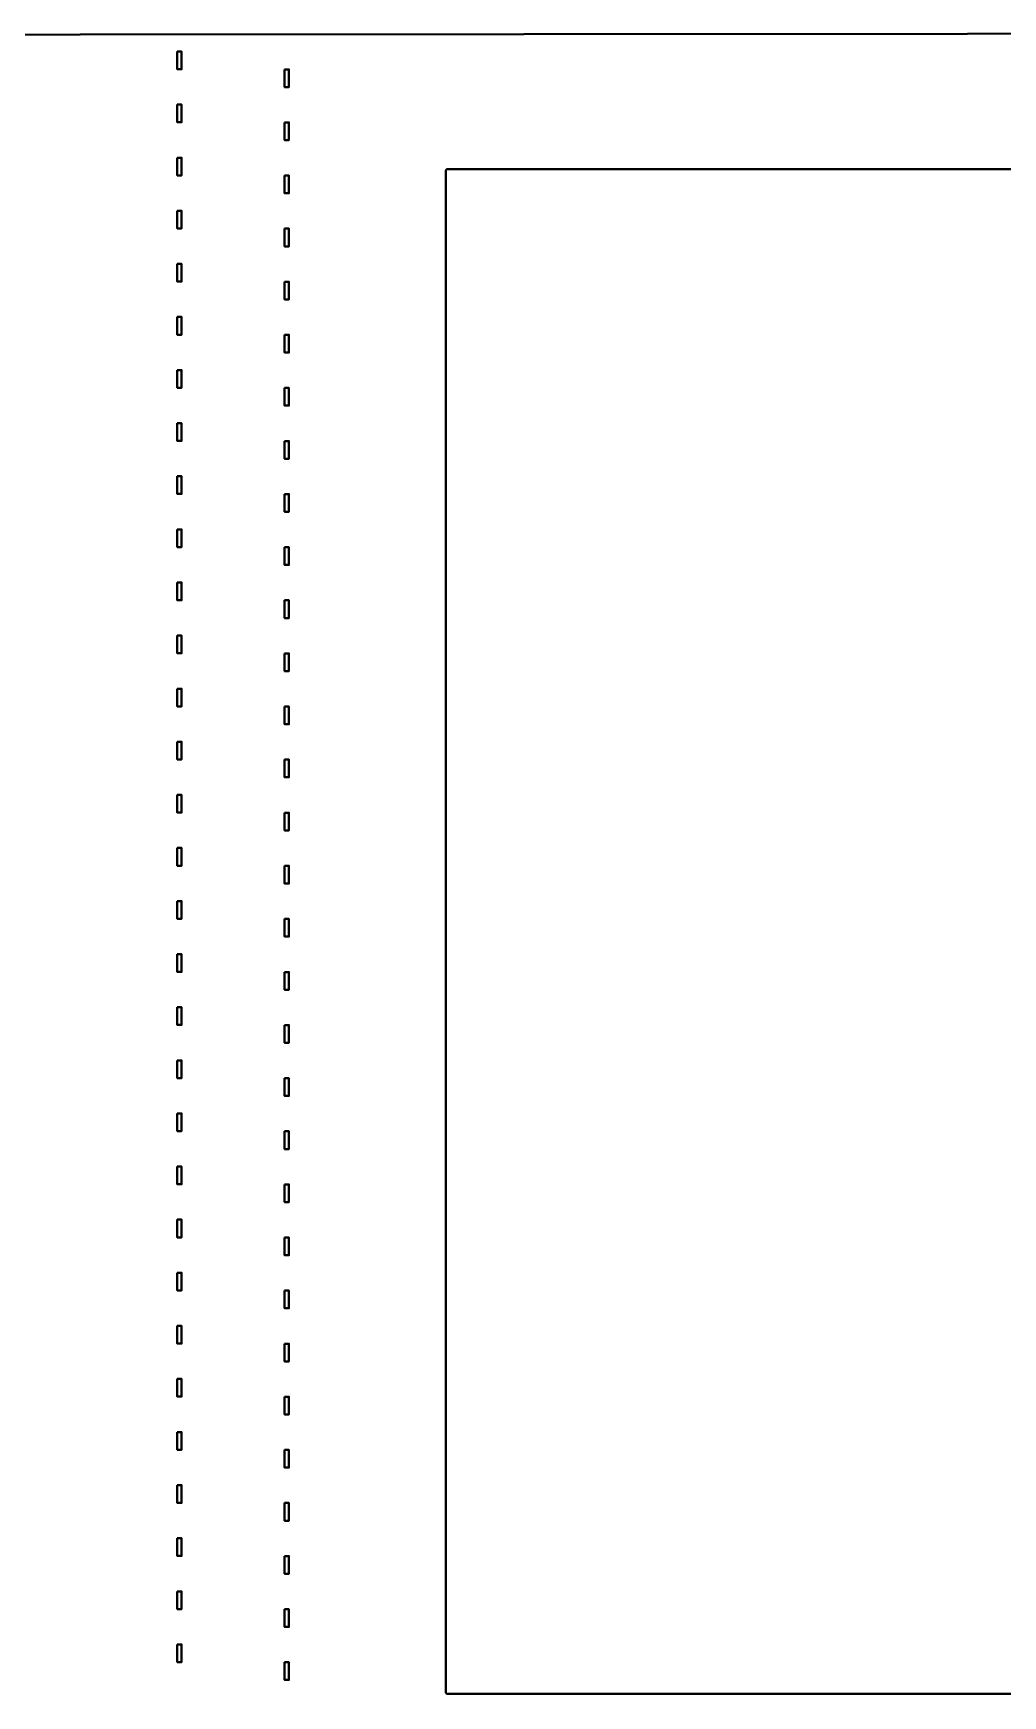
# Model space of a CAD drawing. Header units: centimetres. Extents: x -23.7 to 23.7, y -13.8 to 13.8.
# Drawn here: x 10.91 to 17.28, y 2.57 to 13.51 of the extents above; entities that cross this region are included whole.
import ezdxf

# ---------------------------------------------------------------- set-up
doc = ezdxf.new("R2010")
doc.units = ezdxf.units.CM
doc.header["$MEASUREMENT"] = 0
doc.layers.add('Layer 1', color=7, linetype='Continuous')

msp = doc.modelspace()

# ---------------------------------------------------------------- linework, layer by layer
at = {"layer": 'Layer 1', "color": 58, "lineweight": 40}
for points, knots in [([(22.88777, 13.51045), (22.88777, 13.51045), (2.45965, 13.49498), (2.45965, 13.49498), (2.45965, 13.49498), (2.45965, 13.49498), (2.47148, -2.91576), (2.47148, -2.91576), (2.47148, -2.91576), (2.47148, -2.91576), (3.35412, -3.95764), (3.35412, -3.95764), (3.35412, -3.95764), (3.35412, -3.95764), (11.18142, -3.95764), (11.18142, -3.95764), (11.18142, -3.95764), (11.18142, -3.95764), (11.8666, -2.93032), (11.8666, -2.93032), (11.8666, -2.93032), (11.8666, -2.93032), (11.86843, -2.20328), (11.86843, -2.20328), (11.86843, -2.20328), (11.86843, -2.20328), (11.91484, -2.20146), (11.91484, -2.20146), (11.91484, -2.20146), (11.91484, -2.20146), (11.91484, -3.57183), (11.91484, -3.57183), (11.91484, -3.57183), (11.91484, -3.57183), (12.12322, -3.954), (12.12322, -3.954), (12.12322, -3.954), (12.12322, -3.954), (12.39893, -3.954), (12.39893, -3.954), (12.39893, -3.954), (12.39893, -3.954), (12.57364, -3.5418), (12.57364, -3.5418), (12.57364, -3.5418), (12.57364, -3.5418), (12.57364, -2.20328), (12.57364, -2.20328), (12.57364, -2.20328), (12.57364, -2.20328), (12.55999, -2.20328), (12.55999, -2.20328), (12.55999, -2.20328), (12.55999, -2.20328), (12.55999, -2.10137), (12.55999, -2.10137), (12.55999, -2.10137), (12.55999, -2.10137), (12.58911, -2.10137), (12.58911, -2.10137), (12.58911, -2.10137), (12.58911, -2.10137), (12.58911, -2.20146), (12.58911, -2.20146), (12.58911, -2.20146), (12.58911, -2.20146), (22.86869, -2.20146), (22.86869, -2.20146), (22.86869, -2.20146), (22.86869, -2.20146), (22.86869, -2.14049), (22.86869, -2.14049), (22.86869, -2.14049), (22.86869, -2.14049), (22.89781, -2.14049), (22.89781, -2.14049), (22.89781, -2.14049), (22.89781, -2.14049), (22.89781, -2.18417), (22.89781, -2.18417), (22.89781, -2.18417), (22.89781, -2.18417), (23.66125, -0.88114), (23.66125, -0.88114), (23.66125, -0.88114), (23.66125, -0.88114), (23.66125, 12.53317), (23.66125, 12.53317), (23.66125, 12.53317), (23.66125, 12.53317), (22.8878, 13.51045), (22.8878, 13.51045), (22.8878, 13.51045), (22.8878, 13.51045), (22.88777, 13.51045), (22.88777, 13.51045)], [0, 0, 0, 0, 0.04, 0.04, 0.04, 0.04, 0.08, 0.08, 0.08, 0.08, 0.12, 0.12, 0.12, 0.12, 0.16, 0.16, 0.16, 0.16, 0.2, 0.2, 0.2, 0.2, 0.24, 0.24, 0.24, 0.24, 0.28, 0.28, 0.28, 0.28, 0.32, 0.32, 0.32, 0.32, 0.36, 0.36, 0.36, 0.36, 0.4, 0.4, 0.4, 0.4, 0.44, 0.44, 0.44, 0.44, 0.48, 0.48, 0.48, 0.48, 0.52, 0.52, 0.52, 0.52, 0.56, 0.56, 0.56, 0.56, 0.6, 0.6, 0.6, 0.6, 0.64, 0.64, 0.64, 0.64, 0.68, 0.68, 0.68, 0.68, 0.72, 0.72, 0.72, 0.72, 0.76, 0.76, 0.76, 0.76, 0.8, 0.8, 0.8, 0.8, 0.84, 0.84, 0.84, 0.84, 0.88, 0.88, 0.88, 0.88, 0.92, 0.92, 0.92, 0.92, 1, 1, 1, 1]), ([(11.85386, 13.39034), (11.85386, 13.39034), (11.88298, 13.39034), (11.88298, 13.39034), (11.88298, 13.39034), (11.88298, 13.39034), (11.88298, 13.27387), (11.88298, 13.27387), (11.88298, 13.27387), (11.88298, 13.27387), (11.85386, 13.27387), (11.85386, 13.27387), (11.85386, 13.27387), (11.85386, 13.27387), (11.85386, 13.39034), (11.85386, 13.39034)], [0, 0, 0, 0, 0.2, 0.2, 0.2, 0.2, 0.4, 0.4, 0.4, 0.4, 0.6, 0.6, 0.6, 0.6, 1, 1, 1, 1]), ([(12.55998, 13.27296), (12.55998, 13.27296), (12.5891, 13.27296), (12.5891, 13.27296), (12.5891, 13.27296), (12.5891, 13.27296), (12.5891, 13.15649), (12.5891, 13.15649), (12.5891, 13.15649), (12.5891, 13.15649), (12.55998, 13.15649), (12.55998, 13.15649), (12.55998, 13.15649), (12.55998, 13.15649), (12.55998, 13.27296), (12.55998, 13.27296)], [0, 0, 0, 0, 0.2, 0.2, 0.2, 0.2, 0.4, 0.4, 0.4, 0.4, 0.6, 0.6, 0.6, 0.6, 1, 1, 1, 1]), ([(11.85386, 13.04092), (11.85386, 13.04092), (11.88298, 13.04092), (11.88298, 13.04092), (11.88298, 13.04092), (11.88298, 13.04092), (11.88298, 12.92445), (11.88298, 12.92445), (11.88298, 12.92445), (11.88298, 12.92445), (11.85386, 12.92445), (11.85386, 12.92445), (11.85386, 12.92445), (11.85386, 12.92445), (11.85386, 13.04092), (11.85386, 13.04092)], [0, 0, 0, 0, 0.2, 0.2, 0.2, 0.2, 0.4, 0.4, 0.4, 0.4, 0.6, 0.6, 0.6, 0.6, 1, 1, 1, 1]), ([(12.55998, 12.92354), (12.55998, 12.92354), (12.5891, 12.92354), (12.5891, 12.92354), (12.5891, 12.92354), (12.5891, 12.92354), (12.5891, 12.80707), (12.5891, 12.80707), (12.5891, 12.80707), (12.5891, 12.80707), (12.55998, 12.80707), (12.55998, 12.80707), (12.55998, 12.80707), (12.55998, 12.80707), (12.55998, 12.92354), (12.55998, 12.92354)], [0, 0, 0, 0, 0.2, 0.2, 0.2, 0.2, 0.4, 0.4, 0.4, 0.4, 0.6, 0.6, 0.6, 0.6, 1, 1, 1, 1]), ([(11.85386, 12.69151), (11.85386, 12.69151), (11.88298, 12.69151), (11.88298, 12.69151), (11.88298, 12.69151), (11.88298, 12.69151), (11.88298, 12.57504), (11.88298, 12.57504), (11.88298, 12.57504), (11.88298, 12.57504), (11.85386, 12.57504), (11.85386, 12.57504), (11.85386, 12.57504), (11.85386, 12.57504), (11.85386, 12.69151), (11.85386, 12.69151)], [0, 0, 0, 0, 0.2, 0.2, 0.2, 0.2, 0.4, 0.4, 0.4, 0.4, 0.6, 0.6, 0.6, 0.6, 1, 1, 1, 1]), ([(13.6337, 12.61689), (13.6337, 12.61689), (21.03787, 12.61689), (21.03787, 12.61689), (21.03787, 12.61689), (21.04516, 12.61689), (21.05061, 12.61144), (21.05061, 12.60415), (21.05061, 12.60415), (21.05061, 12.60415), (21.05061, 2.59483), (21.05061, 2.59483), (21.05061, 2.59483), (21.05061, 2.58754), (21.04516, 2.58209), (21.03787, 2.58209), (21.03787, 2.58209), (21.03787, 2.58209), (13.6337, 2.58209), (13.6337, 2.58209), (13.6337, 2.58209), (13.62641, 2.58209), (13.62096, 2.58754), (13.62096, 2.59483), (13.62096, 2.59483), (13.62096, 2.59483), (13.62096, 12.60415), (13.62096, 12.60415), (13.62096, 12.60415), (13.62096, 12.61144), (13.62642, 12.61689), (13.6337, 12.61689)], [0, 0, 0, 0, 0.11111111, 0.11111111, 0.11111111, 0.11111111, 0.22222222, 0.22222222, 0.22222222, 0.22222222, 0.33333333, 0.33333333, 0.33333333, 0.33333333, 0.44444444, 0.44444444, 0.44444444, 0.44444444, 0.55555556, 0.55555556, 0.55555556, 0.55555556, 0.66666667, 0.66666667, 0.66666667, 0.66666667, 0.77777778, 0.77777778, 0.77777778, 0.77777778, 1, 1, 1, 1]), ([(12.55998, 12.57413), (12.55998, 12.57413), (12.5891, 12.57413), (12.5891, 12.57413), (12.5891, 12.57413), (12.5891, 12.57413), (12.5891, 12.45766), (12.5891, 12.45766), (12.5891, 12.45766), (12.5891, 12.45766), (12.55998, 12.45766), (12.55998, 12.45766), (12.55998, 12.45766), (12.55998, 12.45766), (12.55998, 12.57413), (12.55998, 12.57413)], [0, 0, 0, 0, 0.2, 0.2, 0.2, 0.2, 0.4, 0.4, 0.4, 0.4, 0.6, 0.6, 0.6, 0.6, 1, 1, 1, 1]), ([(11.85386, 12.34209), (11.85386, 12.34209), (11.88298, 12.34209), (11.88298, 12.34209), (11.88298, 12.34209), (11.88298, 12.34209), (11.88298, 12.22562), (11.88298, 12.22562), (11.88298, 12.22562), (11.88298, 12.22562), (11.85386, 12.22562), (11.85386, 12.22562), (11.85386, 12.22562), (11.85386, 12.22562), (11.85386, 12.34209), (11.85386, 12.34209)], [0, 0, 0, 0, 0.2, 0.2, 0.2, 0.2, 0.4, 0.4, 0.4, 0.4, 0.6, 0.6, 0.6, 0.6, 1, 1, 1, 1]), ([(12.55998, 12.22471), (12.55998, 12.22471), (12.5891, 12.22471), (12.5891, 12.22471), (12.5891, 12.22471), (12.5891, 12.22471), (12.5891, 12.10824), (12.5891, 12.10824), (12.5891, 12.10824), (12.5891, 12.10824), (12.55998, 12.10824), (12.55998, 12.10824), (12.55998, 12.10824), (12.55998, 12.10824), (12.55998, 12.22471), (12.55998, 12.22471)], [0, 0, 0, 0, 0.2, 0.2, 0.2, 0.2, 0.4, 0.4, 0.4, 0.4, 0.6, 0.6, 0.6, 0.6, 1, 1, 1, 1]), ([(11.85386, 11.99267), (11.85386, 11.99267), (11.88298, 11.99267), (11.88298, 11.99267), (11.88298, 11.99267), (11.88298, 11.99267), (11.88298, 11.8762), (11.88298, 11.8762), (11.88298, 11.8762), (11.88298, 11.8762), (11.85386, 11.8762), (11.85386, 11.8762), (11.85386, 11.8762), (11.85386, 11.8762), (11.85386, 11.99267), (11.85386, 11.99267)], [0, 0, 0, 0, 0.2, 0.2, 0.2, 0.2, 0.4, 0.4, 0.4, 0.4, 0.6, 0.6, 0.6, 0.6, 1, 1, 1, 1]), ([(12.55998, 11.87529), (12.55998, 11.87529), (12.5891, 11.87529), (12.5891, 11.87529), (12.5891, 11.87529), (12.5891, 11.87529), (12.5891, 11.75882), (12.5891, 11.75882), (12.5891, 11.75882), (12.5891, 11.75882), (12.55998, 11.75882), (12.55998, 11.75882), (12.55998, 11.75882), (12.55998, 11.75882), (12.55998, 11.87529), (12.55998, 11.87529)], [0, 0, 0, 0, 0.2, 0.2, 0.2, 0.2, 0.4, 0.4, 0.4, 0.4, 0.6, 0.6, 0.6, 0.6, 1, 1, 1, 1]), ([(11.85386, 11.64326), (11.85386, 11.64326), (11.88298, 11.64326), (11.88298, 11.64326), (11.88298, 11.64326), (11.88298, 11.64326), (11.88298, 11.52679), (11.88298, 11.52679), (11.88298, 11.52679), (11.88298, 11.52679), (11.85386, 11.52679), (11.85386, 11.52679), (11.85386, 11.52679), (11.85386, 11.52679), (11.85386, 11.64326), (11.85386, 11.64326)], [0, 0, 0, 0, 0.2, 0.2, 0.2, 0.2, 0.4, 0.4, 0.4, 0.4, 0.6, 0.6, 0.6, 0.6, 1, 1, 1, 1]), ([(12.55998, 11.52588), (12.55998, 11.52588), (12.5891, 11.52588), (12.5891, 11.52588), (12.5891, 11.52588), (12.5891, 11.52588), (12.5891, 11.40941), (12.5891, 11.40941), (12.5891, 11.40941), (12.5891, 11.40941), (12.55998, 11.40941), (12.55998, 11.40941), (12.55998, 11.40941), (12.55998, 11.40941), (12.55998, 11.52588), (12.55998, 11.52588)], [0, 0, 0, 0, 0.2, 0.2, 0.2, 0.2, 0.4, 0.4, 0.4, 0.4, 0.6, 0.6, 0.6, 0.6, 1, 1, 1, 1]), ([(11.85386, 11.29384), (11.85386, 11.29384), (11.88298, 11.29384), (11.88298, 11.29384), (11.88298, 11.29384), (11.88298, 11.29384), (11.88298, 11.17737), (11.88298, 11.17737), (11.88298, 11.17737), (11.88298, 11.17737), (11.85386, 11.17737), (11.85386, 11.17737), (11.85386, 11.17737), (11.85386, 11.17737), (11.85386, 11.29384), (11.85386, 11.29384)], [0, 0, 0, 0, 0.2, 0.2, 0.2, 0.2, 0.4, 0.4, 0.4, 0.4, 0.6, 0.6, 0.6, 0.6, 1, 1, 1, 1]), ([(12.55998, 11.17646), (12.55998, 11.17646), (12.5891, 11.17646), (12.5891, 11.17646), (12.5891, 11.17646), (12.5891, 11.17646), (12.5891, 11.05999), (12.5891, 11.05999), (12.5891, 11.05999), (12.5891, 11.05999), (12.55998, 11.05999), (12.55998, 11.05999), (12.55998, 11.05999), (12.55998, 11.05999), (12.55998, 11.17646), (12.55998, 11.17646)], [0, 0, 0, 0, 0.2, 0.2, 0.2, 0.2, 0.4, 0.4, 0.4, 0.4, 0.6, 0.6, 0.6, 0.6, 1, 1, 1, 1]), ([(11.85386, 10.94443), (11.85386, 10.94443), (11.88298, 10.94443), (11.88298, 10.94443), (11.88298, 10.94443), (11.88298, 10.94443), (11.88298, 10.82796), (11.88298, 10.82796), (11.88298, 10.82796), (11.88298, 10.82796), (11.85386, 10.82796), (11.85386, 10.82796), (11.85386, 10.82796), (11.85386, 10.82796), (11.85386, 10.94443), (11.85386, 10.94443)], [0, 0, 0, 0, 0.2, 0.2, 0.2, 0.2, 0.4, 0.4, 0.4, 0.4, 0.6, 0.6, 0.6, 0.6, 1, 1, 1, 1]), ([(12.55998, 10.82704), (12.55998, 10.82704), (12.5891, 10.82704), (12.5891, 10.82704), (12.5891, 10.82704), (12.5891, 10.82704), (12.5891, 10.71057), (12.5891, 10.71057), (12.5891, 10.71057), (12.5891, 10.71057), (12.55998, 10.71057), (12.55998, 10.71057), (12.55998, 10.71057), (12.55998, 10.71057), (12.55998, 10.82704), (12.55998, 10.82704)], [0, 0, 0, 0, 0.2, 0.2, 0.2, 0.2, 0.4, 0.4, 0.4, 0.4, 0.6, 0.6, 0.6, 0.6, 1, 1, 1, 1]), ([(11.85386, 10.59501), (11.85386, 10.59501), (11.88298, 10.59501), (11.88298, 10.59501), (11.88298, 10.59501), (11.88298, 10.59501), (11.88298, 10.47854), (11.88298, 10.47854), (11.88298, 10.47854), (11.88298, 10.47854), (11.85386, 10.47854), (11.85386, 10.47854), (11.85386, 10.47854), (11.85386, 10.47854), (11.85386, 10.59501), (11.85386, 10.59501)], [0, 0, 0, 0, 0.2, 0.2, 0.2, 0.2, 0.4, 0.4, 0.4, 0.4, 0.6, 0.6, 0.6, 0.6, 1, 1, 1, 1]), ([(12.55998, 10.47763), (12.55998, 10.47763), (12.5891, 10.47763), (12.5891, 10.47763), (12.5891, 10.47763), (12.5891, 10.47763), (12.5891, 10.36116), (12.5891, 10.36116), (12.5891, 10.36116), (12.5891, 10.36116), (12.55998, 10.36116), (12.55998, 10.36116), (12.55998, 10.36116), (12.55998, 10.36116), (12.55998, 10.47763), (12.55998, 10.47763)], [0, 0, 0, 0, 0.2, 0.2, 0.2, 0.2, 0.4, 0.4, 0.4, 0.4, 0.6, 0.6, 0.6, 0.6, 1, 1, 1, 1]), ([(11.85386, 10.24559), (11.85386, 10.24559), (11.88298, 10.24559), (11.88298, 10.24559), (11.88298, 10.24559), (11.88298, 10.24559), (11.88298, 10.12912), (11.88298, 10.12912), (11.88298, 10.12912), (11.88298, 10.12912), (11.85386, 10.12912), (11.85386, 10.12912), (11.85386, 10.12912), (11.85386, 10.12912), (11.85386, 10.24559), (11.85386, 10.24559)], [0, 0, 0, 0, 0.2, 0.2, 0.2, 0.2, 0.4, 0.4, 0.4, 0.4, 0.6, 0.6, 0.6, 0.6, 1, 1, 1, 1]), ([(12.55998, 10.12821), (12.55998, 10.12821), (12.5891, 10.12821), (12.5891, 10.12821), (12.5891, 10.12821), (12.5891, 10.12821), (12.5891, 10.01174), (12.5891, 10.01174), (12.5891, 10.01174), (12.5891, 10.01174), (12.55998, 10.01174), (12.55998, 10.01174), (12.55998, 10.01174), (12.55998, 10.01174), (12.55998, 10.12821), (12.55998, 10.12821)], [0, 0, 0, 0, 0.2, 0.2, 0.2, 0.2, 0.4, 0.4, 0.4, 0.4, 0.6, 0.6, 0.6, 0.6, 1, 1, 1, 1]), ([(11.85386, 9.89618), (11.85386, 9.89618), (11.88298, 9.89618), (11.88298, 9.89618), (11.88298, 9.89618), (11.88298, 9.89618), (11.88298, 9.77971), (11.88298, 9.77971), (11.88298, 9.77971), (11.88298, 9.77971), (11.85386, 9.77971), (11.85386, 9.77971), (11.85386, 9.77971), (11.85386, 9.77971), (11.85386, 9.89618), (11.85386, 9.89618)], [0, 0, 0, 0, 0.2, 0.2, 0.2, 0.2, 0.4, 0.4, 0.4, 0.4, 0.6, 0.6, 0.6, 0.6, 1, 1, 1, 1]), ([(12.55998, 9.77879), (12.55998, 9.77879), (12.5891, 9.77879), (12.5891, 9.77879), (12.5891, 9.77879), (12.5891, 9.77879), (12.5891, 9.66232), (12.5891, 9.66232), (12.5891, 9.66232), (12.5891, 9.66232), (12.55998, 9.66232), (12.55998, 9.66232), (12.55998, 9.66232), (12.55998, 9.66232), (12.55998, 9.77879), (12.55998, 9.77879)], [0, 0, 0, 0, 0.2, 0.2, 0.2, 0.2, 0.4, 0.4, 0.4, 0.4, 0.6, 0.6, 0.6, 0.6, 1, 1, 1, 1]), ([(11.85386, 9.54676), (11.85386, 9.54676), (11.88298, 9.54676), (11.88298, 9.54676), (11.88298, 9.54676), (11.88298, 9.54676), (11.88298, 9.43029), (11.88298, 9.43029), (11.88298, 9.43029), (11.88298, 9.43029), (11.85386, 9.43029), (11.85386, 9.43029), (11.85386, 9.43029), (11.85386, 9.43029), (11.85386, 9.54676), (11.85386, 9.54676)], [0, 0, 0, 0, 0.2, 0.2, 0.2, 0.2, 0.4, 0.4, 0.4, 0.4, 0.6, 0.6, 0.6, 0.6, 1, 1, 1, 1]), ([(12.55998, 9.42938), (12.55998, 9.42938), (12.5891, 9.42938), (12.5891, 9.42938), (12.5891, 9.42938), (12.5891, 9.42938), (12.5891, 9.31291), (12.5891, 9.31291), (12.5891, 9.31291), (12.5891, 9.31291), (12.55998, 9.31291), (12.55998, 9.31291), (12.55998, 9.31291), (12.55998, 9.31291), (12.55998, 9.42938), (12.55998, 9.42938)], [0, 0, 0, 0, 0.2, 0.2, 0.2, 0.2, 0.4, 0.4, 0.4, 0.4, 0.6, 0.6, 0.6, 0.6, 1, 1, 1, 1]), ([(11.85386, 9.19734), (11.85386, 9.19734), (11.88298, 9.19734), (11.88298, 9.19734), (11.88298, 9.19734), (11.88298, 9.19734), (11.88298, 9.08087), (11.88298, 9.08087), (11.88298, 9.08087), (11.88298, 9.08087), (11.85386, 9.08087), (11.85386, 9.08087), (11.85386, 9.08087), (11.85386, 9.08087), (11.85386, 9.19734), (11.85386, 9.19734)], [0, 0, 0, 0, 0.2, 0.2, 0.2, 0.2, 0.4, 0.4, 0.4, 0.4, 0.6, 0.6, 0.6, 0.6, 1, 1, 1, 1]), ([(12.55998, 9.07996), (12.55998, 9.07996), (12.5891, 9.07996), (12.5891, 9.07996), (12.5891, 9.07996), (12.5891, 9.07996), (12.5891, 8.96349), (12.5891, 8.96349), (12.5891, 8.96349), (12.5891, 8.96349), (12.55998, 8.96349), (12.55998, 8.96349), (12.55998, 8.96349), (12.55998, 8.96349), (12.55998, 9.07996), (12.55998, 9.07996)], [0, 0, 0, 0, 0.2, 0.2, 0.2, 0.2, 0.4, 0.4, 0.4, 0.4, 0.6, 0.6, 0.6, 0.6, 1, 1, 1, 1]), ([(11.85386, 8.84793), (11.85386, 8.84793), (11.88298, 8.84793), (11.88298, 8.84793), (11.88298, 8.84793), (11.88298, 8.84793), (11.88298, 8.73146), (11.88298, 8.73146), (11.88298, 8.73146), (11.88298, 8.73146), (11.85386, 8.73146), (11.85386, 8.73146), (11.85386, 8.73146), (11.85386, 8.73146), (11.85386, 8.84793), (11.85386, 8.84793)], [0, 0, 0, 0, 0.2, 0.2, 0.2, 0.2, 0.4, 0.4, 0.4, 0.4, 0.6, 0.6, 0.6, 0.6, 1, 1, 1, 1]), ([(12.55998, 8.73055), (12.55998, 8.73055), (12.5891, 8.73055), (12.5891, 8.73055), (12.5891, 8.73055), (12.5891, 8.73055), (12.5891, 8.61408), (12.5891, 8.61408), (12.5891, 8.61408), (12.5891, 8.61408), (12.55998, 8.61408), (12.55998, 8.61408), (12.55998, 8.61408), (12.55998, 8.61408), (12.55998, 8.73055), (12.55998, 8.73055)], [0, 0, 0, 0, 0.2, 0.2, 0.2, 0.2, 0.4, 0.4, 0.4, 0.4, 0.6, 0.6, 0.6, 0.6, 1, 1, 1, 1]), ([(11.85386, 8.49851), (11.85386, 8.49851), (11.88298, 8.49851), (11.88298, 8.49851), (11.88298, 8.49851), (11.88298, 8.49851), (11.88298, 8.38204), (11.88298, 8.38204), (11.88298, 8.38204), (11.88298, 8.38204), (11.85386, 8.38204), (11.85386, 8.38204), (11.85386, 8.38204), (11.85386, 8.38204), (11.85386, 8.49851), (11.85386, 8.49851)], [0, 0, 0, 0, 0.2, 0.2, 0.2, 0.2, 0.4, 0.4, 0.4, 0.4, 0.6, 0.6, 0.6, 0.6, 1, 1, 1, 1]), ([(12.55998, 8.38113), (12.55998, 8.38113), (12.5891, 8.38113), (12.5891, 8.38113), (12.5891, 8.38113), (12.5891, 8.38113), (12.5891, 8.26466), (12.5891, 8.26466), (12.5891, 8.26466), (12.5891, 8.26466), (12.55998, 8.26466), (12.55998, 8.26466), (12.55998, 8.26466), (12.55998, 8.26466), (12.55998, 8.38113), (12.55998, 8.38113)], [0, 0, 0, 0, 0.2, 0.2, 0.2, 0.2, 0.4, 0.4, 0.4, 0.4, 0.6, 0.6, 0.6, 0.6, 1, 1, 1, 1]), ([(11.85386, 8.14909), (11.85386, 8.14909), (11.88298, 8.14909), (11.88298, 8.14909), (11.88298, 8.14909), (11.88298, 8.14909), (11.88298, 8.03262), (11.88298, 8.03262), (11.88298, 8.03262), (11.88298, 8.03262), (11.85386, 8.03262), (11.85386, 8.03262), (11.85386, 8.03262), (11.85386, 8.03262), (11.85386, 8.14909), (11.85386, 8.14909)], [0, 0, 0, 0, 0.2, 0.2, 0.2, 0.2, 0.4, 0.4, 0.4, 0.4, 0.6, 0.6, 0.6, 0.6, 1, 1, 1, 1]), ([(12.55998, 8.03171), (12.55998, 8.03171), (12.5891, 8.03171), (12.5891, 8.03171), (12.5891, 8.03171), (12.5891, 8.03171), (12.5891, 7.91524), (12.5891, 7.91524), (12.5891, 7.91524), (12.5891, 7.91524), (12.55998, 7.91524), (12.55998, 7.91524), (12.55998, 7.91524), (12.55998, 7.91524), (12.55998, 8.03171), (12.55998, 8.03171)], [0, 0, 0, 0, 0.2, 0.2, 0.2, 0.2, 0.4, 0.4, 0.4, 0.4, 0.6, 0.6, 0.6, 0.6, 1, 1, 1, 1]), ([(11.85386, 7.79968), (11.85386, 7.79968), (11.88298, 7.79968), (11.88298, 7.79968), (11.88298, 7.79968), (11.88298, 7.79968), (11.88298, 7.68321), (11.88298, 7.68321), (11.88298, 7.68321), (11.88298, 7.68321), (11.85386, 7.68321), (11.85386, 7.68321), (11.85386, 7.68321), (11.85386, 7.68321), (11.85386, 7.79968), (11.85386, 7.79968)], [0, 0, 0, 0, 0.2, 0.2, 0.2, 0.2, 0.4, 0.4, 0.4, 0.4, 0.6, 0.6, 0.6, 0.6, 1, 1, 1, 1]), ([(12.55998, 7.6823), (12.55998, 7.6823), (12.5891, 7.6823), (12.5891, 7.6823), (12.5891, 7.6823), (12.5891, 7.6823), (12.5891, 7.56583), (12.5891, 7.56583), (12.5891, 7.56583), (12.5891, 7.56583), (12.55998, 7.56583), (12.55998, 7.56583), (12.55998, 7.56583), (12.55998, 7.56583), (12.55998, 7.6823), (12.55998, 7.6823)], [0, 0, 0, 0, 0.2, 0.2, 0.2, 0.2, 0.4, 0.4, 0.4, 0.4, 0.6, 0.6, 0.6, 0.6, 1, 1, 1, 1]), ([(11.85386, 7.45026), (11.85386, 7.45026), (11.88298, 7.45026), (11.88298, 7.45026), (11.88298, 7.45026), (11.88298, 7.45026), (11.88298, 7.33379), (11.88298, 7.33379), (11.88298, 7.33379), (11.88298, 7.33379), (11.85386, 7.33379), (11.85386, 7.33379), (11.85386, 7.33379), (11.85386, 7.33379), (11.85386, 7.45026), (11.85386, 7.45026)], [0, 0, 0, 0, 0.2, 0.2, 0.2, 0.2, 0.4, 0.4, 0.4, 0.4, 0.6, 0.6, 0.6, 0.6, 1, 1, 1, 1]), ([(12.55998, 7.33288), (12.55998, 7.33288), (12.5891, 7.33288), (12.5891, 7.33288), (12.5891, 7.33288), (12.5891, 7.33288), (12.5891, 7.21641), (12.5891, 7.21641), (12.5891, 7.21641), (12.5891, 7.21641), (12.55998, 7.21641), (12.55998, 7.21641), (12.55998, 7.21641), (12.55998, 7.21641), (12.55998, 7.33288), (12.55998, 7.33288)], [0, 0, 0, 0, 0.2, 0.2, 0.2, 0.2, 0.4, 0.4, 0.4, 0.4, 0.6, 0.6, 0.6, 0.6, 1, 1, 1, 1]), ([(11.85386, 7.10085), (11.85386, 7.10085), (11.88298, 7.10085), (11.88298, 7.10085), (11.88298, 7.10085), (11.88298, 7.10085), (11.88298, 6.98438), (11.88298, 6.98438), (11.88298, 6.98438), (11.88298, 6.98438), (11.85386, 6.98438), (11.85386, 6.98438), (11.85386, 6.98438), (11.85386, 6.98438), (11.85386, 7.10085), (11.85386, 7.10085)], [0, 0, 0, 0, 0.2, 0.2, 0.2, 0.2, 0.4, 0.4, 0.4, 0.4, 0.6, 0.6, 0.6, 0.6, 1, 1, 1, 1]), ([(12.55998, 6.98346), (12.55998, 6.98346), (12.5891, 6.98346), (12.5891, 6.98346), (12.5891, 6.98346), (12.5891, 6.98346), (12.5891, 6.86699), (12.5891, 6.86699), (12.5891, 6.86699), (12.5891, 6.86699), (12.55998, 6.86699), (12.55998, 6.86699), (12.55998, 6.86699), (12.55998, 6.86699), (12.55998, 6.98346), (12.55998, 6.98346)], [0, 0, 0, 0, 0.2, 0.2, 0.2, 0.2, 0.4, 0.4, 0.4, 0.4, 0.6, 0.6, 0.6, 0.6, 1, 1, 1, 1]), ([(11.85386, 6.75143), (11.85386, 6.75143), (11.88298, 6.75143), (11.88298, 6.75143), (11.88298, 6.75143), (11.88298, 6.75143), (11.88298, 6.63496), (11.88298, 6.63496), (11.88298, 6.63496), (11.88298, 6.63496), (11.85386, 6.63496), (11.85386, 6.63496), (11.85386, 6.63496), (11.85386, 6.63496), (11.85386, 6.75143), (11.85386, 6.75143)], [0, 0, 0, 0, 0.2, 0.2, 0.2, 0.2, 0.4, 0.4, 0.4, 0.4, 0.6, 0.6, 0.6, 0.6, 1, 1, 1, 1]), ([(12.55998, 6.63405), (12.55998, 6.63405), (12.5891, 6.63405), (12.5891, 6.63405), (12.5891, 6.63405), (12.5891, 6.63405), (12.5891, 6.51758), (12.5891, 6.51758), (12.5891, 6.51758), (12.5891, 6.51758), (12.55998, 6.51758), (12.55998, 6.51758), (12.55998, 6.51758), (12.55998, 6.51758), (12.55998, 6.63405), (12.55998, 6.63405)], [0, 0, 0, 0, 0.2, 0.2, 0.2, 0.2, 0.4, 0.4, 0.4, 0.4, 0.6, 0.6, 0.6, 0.6, 1, 1, 1, 1]), ([(11.85386, 6.40201), (11.85386, 6.40201), (11.88298, 6.40201), (11.88298, 6.40201), (11.88298, 6.40201), (11.88298, 6.40201), (11.88298, 6.28554), (11.88298, 6.28554), (11.88298, 6.28554), (11.88298, 6.28554), (11.85386, 6.28554), (11.85386, 6.28554), (11.85386, 6.28554), (11.85386, 6.28554), (11.85386, 6.40201), (11.85386, 6.40201)], [0, 0, 0, 0, 0.2, 0.2, 0.2, 0.2, 0.4, 0.4, 0.4, 0.4, 0.6, 0.6, 0.6, 0.6, 1, 1, 1, 1]), ([(12.55998, 6.28463), (12.55998, 6.28463), (12.5891, 6.28463), (12.5891, 6.28463), (12.5891, 6.28463), (12.5891, 6.28463), (12.5891, 6.16816), (12.5891, 6.16816), (12.5891, 6.16816), (12.5891, 6.16816), (12.55998, 6.16816), (12.55998, 6.16816), (12.55998, 6.16816), (12.55998, 6.16816), (12.55998, 6.28463), (12.55998, 6.28463)], [0, 0, 0, 0, 0.2, 0.2, 0.2, 0.2, 0.4, 0.4, 0.4, 0.4, 0.6, 0.6, 0.6, 0.6, 1, 1, 1, 1]), ([(11.85386, 6.0526), (11.85386, 6.0526), (11.88298, 6.0526), (11.88298, 6.0526), (11.88298, 6.0526), (11.88298, 6.0526), (11.88298, 5.93613), (11.88298, 5.93613), (11.88298, 5.93613), (11.88298, 5.93613), (11.85386, 5.93613), (11.85386, 5.93613), (11.85386, 5.93613), (11.85386, 5.93613), (11.85386, 6.0526), (11.85386, 6.0526)], [0, 0, 0, 0, 0.2, 0.2, 0.2, 0.2, 0.4, 0.4, 0.4, 0.4, 0.6, 0.6, 0.6, 0.6, 1, 1, 1, 1]), ([(12.55998, 5.93521), (12.55998, 5.93521), (12.5891, 5.93521), (12.5891, 5.93521), (12.5891, 5.93521), (12.5891, 5.93521), (12.5891, 5.81874), (12.5891, 5.81874), (12.5891, 5.81874), (12.5891, 5.81874), (12.55998, 5.81874), (12.55998, 5.81874), (12.55998, 5.81874), (12.55998, 5.81874), (12.55998, 5.93521), (12.55998, 5.93521)], [0, 0, 0, 0, 0.2, 0.2, 0.2, 0.2, 0.4, 0.4, 0.4, 0.4, 0.6, 0.6, 0.6, 0.6, 1, 1, 1, 1]), ([(11.85386, 5.70318), (11.85386, 5.70318), (11.88298, 5.70318), (11.88298, 5.70318), (11.88298, 5.70318), (11.88298, 5.70318), (11.88298, 5.58671), (11.88298, 5.58671), (11.88298, 5.58671), (11.88298, 5.58671), (11.85386, 5.58671), (11.85386, 5.58671), (11.85386, 5.58671), (11.85386, 5.58671), (11.85386, 5.70318), (11.85386, 5.70318)], [0, 0, 0, 0, 0.2, 0.2, 0.2, 0.2, 0.4, 0.4, 0.4, 0.4, 0.6, 0.6, 0.6, 0.6, 1, 1, 1, 1]), ([(12.55998, 5.5858), (12.55998, 5.5858), (12.5891, 5.5858), (12.5891, 5.5858), (12.5891, 5.5858), (12.5891, 5.5858), (12.5891, 5.46933), (12.5891, 5.46933), (12.5891, 5.46933), (12.5891, 5.46933), (12.55998, 5.46933), (12.55998, 5.46933), (12.55998, 5.46933), (12.55998, 5.46933), (12.55998, 5.5858), (12.55998, 5.5858)], [0, 0, 0, 0, 0.2, 0.2, 0.2, 0.2, 0.4, 0.4, 0.4, 0.4, 0.6, 0.6, 0.6, 0.6, 1, 1, 1, 1]), ([(11.85386, 5.35376), (11.85386, 5.35376), (11.88298, 5.35376), (11.88298, 5.35376), (11.88298, 5.35376), (11.88298, 5.35376), (11.88298, 5.23729), (11.88298, 5.23729), (11.88298, 5.23729), (11.88298, 5.23729), (11.85386, 5.23729), (11.85386, 5.23729), (11.85386, 5.23729), (11.85386, 5.23729), (11.85386, 5.35376), (11.85386, 5.35376)], [0, 0, 0, 0, 0.2, 0.2, 0.2, 0.2, 0.4, 0.4, 0.4, 0.4, 0.6, 0.6, 0.6, 0.6, 1, 1, 1, 1]), ([(12.55998, 5.23638), (12.55998, 5.23638), (12.5891, 5.23638), (12.5891, 5.23638), (12.5891, 5.23638), (12.5891, 5.23638), (12.5891, 5.11991), (12.5891, 5.11991), (12.5891, 5.11991), (12.5891, 5.11991), (12.55998, 5.11991), (12.55998, 5.11991), (12.55998, 5.11991), (12.55998, 5.11991), (12.55998, 5.23638), (12.55998, 5.23638)], [0, 0, 0, 0, 0.2, 0.2, 0.2, 0.2, 0.4, 0.4, 0.4, 0.4, 0.6, 0.6, 0.6, 0.6, 1, 1, 1, 1]), ([(11.85386, 5.00435), (11.85386, 5.00435), (11.88298, 5.00435), (11.88298, 5.00435), (11.88298, 5.00435), (11.88298, 5.00435), (11.88298, 4.88788), (11.88298, 4.88788), (11.88298, 4.88788), (11.88298, 4.88788), (11.85386, 4.88788), (11.85386, 4.88788), (11.85386, 4.88788), (11.85386, 4.88788), (11.85386, 5.00435), (11.85386, 5.00435)], [0, 0, 0, 0, 0.2, 0.2, 0.2, 0.2, 0.4, 0.4, 0.4, 0.4, 0.6, 0.6, 0.6, 0.6, 1, 1, 1, 1]), ([(12.55998, 4.88696), (12.55998, 4.88696), (12.5891, 4.88696), (12.5891, 4.88696), (12.5891, 4.88696), (12.5891, 4.88696), (12.5891, 4.77049), (12.5891, 4.77049), (12.5891, 4.77049), (12.5891, 4.77049), (12.55998, 4.77049), (12.55998, 4.77049), (12.55998, 4.77049), (12.55998, 4.77049), (12.55998, 4.88696), (12.55998, 4.88696)], [0, 0, 0, 0, 0.2, 0.2, 0.2, 0.2, 0.4, 0.4, 0.4, 0.4, 0.6, 0.6, 0.6, 0.6, 1, 1, 1, 1]), ([(11.85386, 4.65493), (11.85386, 4.65493), (11.88298, 4.65493), (11.88298, 4.65493), (11.88298, 4.65493), (11.88298, 4.65493), (11.88298, 4.53846), (11.88298, 4.53846), (11.88298, 4.53846), (11.88298, 4.53846), (11.85386, 4.53846), (11.85386, 4.53846), (11.85386, 4.53846), (11.85386, 4.53846), (11.85386, 4.65493), (11.85386, 4.65493)], [0, 0, 0, 0, 0.2, 0.2, 0.2, 0.2, 0.4, 0.4, 0.4, 0.4, 0.6, 0.6, 0.6, 0.6, 1, 1, 1, 1]), ([(12.55998, 4.53755), (12.55998, 4.53755), (12.5891, 4.53755), (12.5891, 4.53755), (12.5891, 4.53755), (12.5891, 4.53755), (12.5891, 4.42108), (12.5891, 4.42108), (12.5891, 4.42108), (12.5891, 4.42108), (12.55998, 4.42108), (12.55998, 4.42108), (12.55998, 4.42108), (12.55998, 4.42108), (12.55998, 4.53755), (12.55998, 4.53755)], [0, 0, 0, 0, 0.2, 0.2, 0.2, 0.2, 0.4, 0.4, 0.4, 0.4, 0.6, 0.6, 0.6, 0.6, 1, 1, 1, 1]), ([(11.85386, 4.30551), (11.85386, 4.30551), (11.88298, 4.30551), (11.88298, 4.30551), (11.88298, 4.30551), (11.88298, 4.30551), (11.88298, 4.18904), (11.88298, 4.18904), (11.88298, 4.18904), (11.88298, 4.18904), (11.85386, 4.18904), (11.85386, 4.18904), (11.85386, 4.18904), (11.85386, 4.18904), (11.85386, 4.30551), (11.85386, 4.30551)], [0, 0, 0, 0, 0.2, 0.2, 0.2, 0.2, 0.4, 0.4, 0.4, 0.4, 0.6, 0.6, 0.6, 0.6, 1, 1, 1, 1]), ([(12.55998, 4.18813), (12.55998, 4.18813), (12.5891, 4.18813), (12.5891, 4.18813), (12.5891, 4.18813), (12.5891, 4.18813), (12.5891, 4.07166), (12.5891, 4.07166), (12.5891, 4.07166), (12.5891, 4.07166), (12.55998, 4.07166), (12.55998, 4.07166), (12.55998, 4.07166), (12.55998, 4.07166), (12.55998, 4.18813), (12.55998, 4.18813)], [0, 0, 0, 0, 0.2, 0.2, 0.2, 0.2, 0.4, 0.4, 0.4, 0.4, 0.6, 0.6, 0.6, 0.6, 1, 1, 1, 1]), ([(11.85386, 3.9561), (11.85386, 3.9561), (11.88298, 3.9561), (11.88298, 3.9561), (11.88298, 3.9561), (11.88298, 3.9561), (11.88298, 3.83963), (11.88298, 3.83963), (11.88298, 3.83963), (11.88298, 3.83963), (11.85386, 3.83963), (11.85386, 3.83963), (11.85386, 3.83963), (11.85386, 3.83963), (11.85386, 3.9561), (11.85386, 3.9561)], [0, 0, 0, 0, 0.2, 0.2, 0.2, 0.2, 0.4, 0.4, 0.4, 0.4, 0.6, 0.6, 0.6, 0.6, 1, 1, 1, 1]), ([(12.55998, 3.83872), (12.55998, 3.83872), (12.5891, 3.83872), (12.5891, 3.83872), (12.5891, 3.83872), (12.5891, 3.83872), (12.5891, 3.72225), (12.5891, 3.72225), (12.5891, 3.72225), (12.5891, 3.72225), (12.55998, 3.72225), (12.55998, 3.72225), (12.55998, 3.72225), (12.55998, 3.72225), (12.55998, 3.83872), (12.55998, 3.83872)], [0, 0, 0, 0, 0.2, 0.2, 0.2, 0.2, 0.4, 0.4, 0.4, 0.4, 0.6, 0.6, 0.6, 0.6, 1, 1, 1, 1]), ([(11.85386, 3.60668), (11.85386, 3.60668), (11.88298, 3.60668), (11.88298, 3.60668), (11.88298, 3.60668), (11.88298, 3.60668), (11.88298, 3.49021), (11.88298, 3.49021), (11.88298, 3.49021), (11.88298, 3.49021), (11.85386, 3.49021), (11.85386, 3.49021), (11.85386, 3.49021), (11.85386, 3.49021), (11.85386, 3.60668), (11.85386, 3.60668)], [0, 0, 0, 0, 0.2, 0.2, 0.2, 0.2, 0.4, 0.4, 0.4, 0.4, 0.6, 0.6, 0.6, 0.6, 1, 1, 1, 1]), ([(12.55998, 3.4893), (12.55998, 3.4893), (12.5891, 3.4893), (12.5891, 3.4893), (12.5891, 3.4893), (12.5891, 3.4893), (12.5891, 3.37283), (12.5891, 3.37283), (12.5891, 3.37283), (12.5891, 3.37283), (12.55998, 3.37283), (12.55998, 3.37283), (12.55998, 3.37283), (12.55998, 3.37283), (12.55998, 3.4893), (12.55998, 3.4893)], [0, 0, 0, 0, 0.2, 0.2, 0.2, 0.2, 0.4, 0.4, 0.4, 0.4, 0.6, 0.6, 0.6, 0.6, 1, 1, 1, 1]), ([(11.85386, 3.25726), (11.85386, 3.25726), (11.88298, 3.25726), (11.88298, 3.25726), (11.88298, 3.25726), (11.88298, 3.25726), (11.88298, 3.14079), (11.88298, 3.14079), (11.88298, 3.14079), (11.88298, 3.14079), (11.85386, 3.14079), (11.85386, 3.14079), (11.85386, 3.14079), (11.85386, 3.14079), (11.85386, 3.25726), (11.85386, 3.25726)], [0, 0, 0, 0, 0.2, 0.2, 0.2, 0.2, 0.4, 0.4, 0.4, 0.4, 0.6, 0.6, 0.6, 0.6, 1, 1, 1, 1]), ([(12.55998, 3.13988), (12.55998, 3.13988), (12.5891, 3.13988), (12.5891, 3.13988), (12.5891, 3.13988), (12.5891, 3.13988), (12.5891, 3.02341), (12.5891, 3.02341), (12.5891, 3.02341), (12.5891, 3.02341), (12.55998, 3.02341), (12.55998, 3.02341), (12.55998, 3.02341), (12.55998, 3.02341), (12.55998, 3.13988), (12.55998, 3.13988)], [0, 0, 0, 0, 0.2, 0.2, 0.2, 0.2, 0.4, 0.4, 0.4, 0.4, 0.6, 0.6, 0.6, 0.6, 1, 1, 1, 1]), ([(11.85386, 2.90785), (11.85386, 2.90785), (11.88298, 2.90785), (11.88298, 2.90785), (11.88298, 2.90785), (11.88298, 2.90785), (11.88298, 2.79138), (11.88298, 2.79138), (11.88298, 2.79138), (11.88298, 2.79138), (11.85386, 2.79138), (11.85386, 2.79138), (11.85386, 2.79138), (11.85386, 2.79138), (11.85386, 2.90785), (11.85386, 2.90785)], [0, 0, 0, 0, 0.2, 0.2, 0.2, 0.2, 0.4, 0.4, 0.4, 0.4, 0.6, 0.6, 0.6, 0.6, 1, 1, 1, 1]), ([(12.55998, 2.79047), (12.55998, 2.79047), (12.5891, 2.79047), (12.5891, 2.79047), (12.5891, 2.79047), (12.5891, 2.79047), (12.5891, 2.674), (12.5891, 2.674), (12.5891, 2.674), (12.5891, 2.674), (12.55998, 2.674), (12.55998, 2.674), (12.55998, 2.674), (12.55998, 2.674), (12.55998, 2.79047), (12.55998, 2.79047)], [0, 0, 0, 0, 0.2, 0.2, 0.2, 0.2, 0.4, 0.4, 0.4, 0.4, 0.6, 0.6, 0.6, 0.6, 1, 1, 1, 1])]:
    msp.add_open_spline(points, degree=3, knots=knots, dxfattribs=at)

doc.saveas('drawing.dxf')
